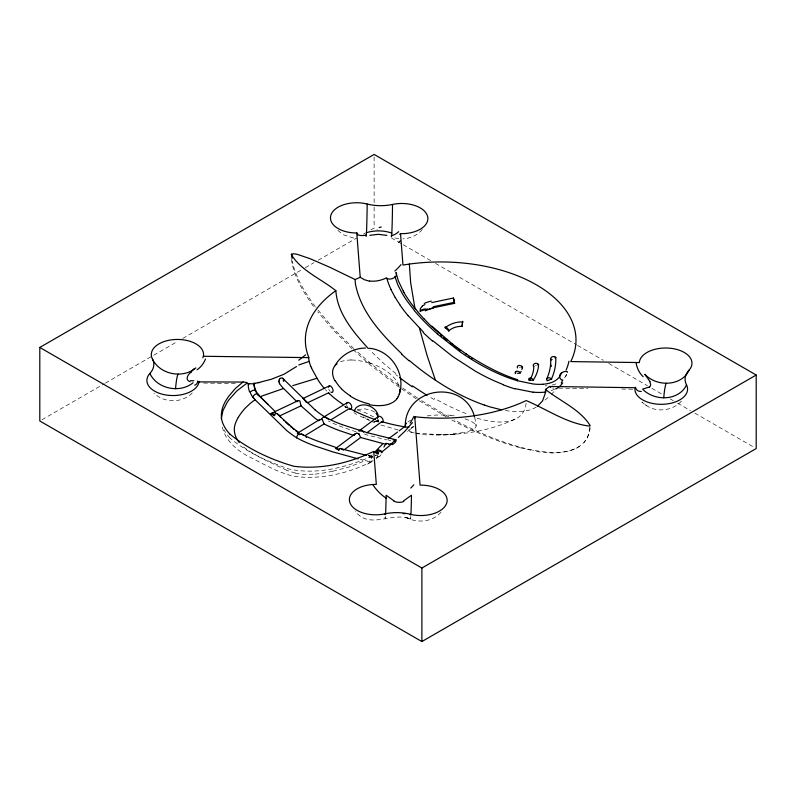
<?xml version="1.0" encoding="UTF-8"?>
<svg xmlns="http://www.w3.org/2000/svg" width="796" height="796" viewBox="0 0 796 796"><rect width="100%" height="100%" fill="white"/><g stroke="black" fill="none" stroke-linecap="round" stroke-linejoin="round"><path stroke-width="0.6" stroke-dasharray="3.98 2.98" d="M590.154 427.551C588.035 454.665 552.603 455.63 532.842 450.566M589.587 427.333L589.11 432.258L587.229 437.84L583.956 442.695M378.1 419.452L377.911 421.054L378.09 420.179M526.096 403.274C525.649 409.144 522.604 414.865 517.5 417.95C496.575 428.258 473.302 433.342 450.068 434.507M566.613 374.488L564.334 378.309M565.578 376.528L566.613 374.428M377.871 420.149L376.15 421.611M422.318 229.497C417.552 235.119 410.318 238.541 402.975 238.87M440.984 512.256C431.959 522.723 416.01 523.33 404.507 516.723L410.467 519.101C392.388 511.092 369.841 530.395 355.086 511.092M551.2 394.527L556.175 389.324M192.264 392.925C182.194 403.323 164.175 403.254 153.936 393.134M372.21 454.755L369.483 457.163L367.463 456.705M681.456 401.114C672.262 411.363 655.118 413.015 644.481 404.109M364.797 433.85A2.298 2.05 -34.7 0 1 364.737 434.387L387.015 439.979M544.991 400.08L549.538 396.269M579.667 446.357C566.255 454.655 549.479 452.795 534.613 450.486C506.266 444.914 479.54 433.243 454.078 419.88M409.074 430.268L414.01 426.298M375.991 455.392L375.453 455.81L376.468 455.113M379.075 456.635L378.777 456.814A11.154 8.706 33.2 0 1 376.05 457.7M536.375 407.045C527.091 412.557 515.669 412.039 505.37 410.517M552.703 359.205L552.125 359.533M41.949 419.741L104.296 383.742M105.371 383.125L152.673 355.812M153.747 355.195L177.399 341.534M182.772 338.429L304.241 268.302M305.326 267.685L313.923 262.72M318.221 260.232L356.916 237.895M363.374 234.163L365.523 232.929M370.896 229.825L374.12 227.964L377.354 229.825M222.392 427.124C225.188 440.268 236.472 449.959 247.855 456.108C262.809 463.521 277.346 472.386 293.744 476.277C320.798 480.097 349.384 473.252 373.423 460.765M367.503 464.168L372.717 461.163M472.725 429.88L472.028 430.248M554.693 389.055L554.106 389.363A68.307 39.691 60.6 0 1 552.315 390.179L550.046 390.985M372.18 456.108C346.489 467.501 316.888 475.053 288.878 468.993C272.69 462.974 255.466 456.805 242.004 445.69M515.151 419.223C501.978 424.656 487.222 421.203 474.098 417.383M536.395 365.334L535.439 365.682M411.821 427.173L413.631 426.547M357.404 409.552L364.906 408.836L371.812 410.656A18.467 10.666 0 0 1 375.294 412.676M332.847 471.212L349.345 466.914L361.842 461.998A51.442 29.701 0 0 0 364.697 460.456L364.319 460.367M552.125 385.035L556.553 383.762A57.083 32.686 59.6 0 0 558.304 382.995M373.125 460.755A11.074 9.084 38.7 0 1 371.244 461.153L369.284 461.202M553.797 388.08L552.643 388.08M313.146 474.227L302.978 474.277A29.163 16.835 0 0 1 295.396 473.063M520.385 367.404L519.42 367.473M350.29 359.961L351.603 359.951M440.685 434.785L415.661 433.104M558.712 388.159L587.846 388.518M203.567 383.065L237.636 383.563M621.706 389.055L633.775 389.264M373.085 457.8L372.319 457.71M373.593 421.293L379.513 422.049M378.568 421.93L375.543 421.532A8.696 1.851 22.1 0 1 373.991 421.213M414.477 432.964L407.084 431.73M372.09 457.67L369.682 457.202M368.568 455.74L372.618 456.357M367.503 461.023L365.006 460.526M370.558 456.198L368.389 455.77M398.786 238.78L392.955 237.437M353.703 238.064L343.116 234.681L336.26 229.079M368.886 455.879L372.269 456.466L367.951 455.64M357.215 409.97L365.135 412.587L373.573 416.885M451.8 419.99C473.64 431.492 496.415 441.472 520.325 447.82L521.29 448.019M520.325 447.82L533.738 450.765M362.429 459.919L360.16 459.362M398.139 429.949L379.911 424.765M295.396 473.063L290.162 471.511A65.899 38.049 0 0 1 286.64 470.197M356.19 431.82L342.807 427.273A140.494 81.112 0 0 1 338.499 425.601L334.111 423.731A104.694 60.446 0 0 1 328.688 421.164A2.557 2.358 -14.8 0 0 328.738 420.815M369.085 419.621L367.274 418.885M371.135 421.273L376.617 423.462M286.63 470.197C267.028 460.914 246.521 452.128 229.905 437.969M366.041 418.348L364.837 417.791M370.04 420.835L357.832 414.945M409.343 430.248L408.637 429.88M378.389 421.88L376.07 420.348M448.924 417.014L418.467 398.736M446.646 417.124L417.194 399.473M434.258 399.602L428.348 396.159M391.343 237.904L402.099 244.113M403.184 244.74L431.163 260.899M435.472 263.376L576.463 344.777M577.538 345.404L603.368 360.319M608.751 363.424L647.496 385.791M651.805 388.279L662.561 394.488M670.093 398.846L673.326 400.706M677.635 403.194L690.55 410.646M694.848 413.134L755.125 447.929M353.912 412.696L356.777 414.427M417.492 398.1L399.682 385.97M416.218 398.836L400.448 388.13M399.463 387.443L370.21 364.936L352.847 349.524M398.687 385.234L372.239 364.837L354.708 349.434M344.449 406.448L346.32 407.841L344.469 406.457M347.364 407.96L345.175 406.01M644.312 403.96L641.894 402.06L646.581 405.761M346.34 407.134L347.524 408.069M395.841 373.623L383.891 363.603L369.832 350.16M353.822 348.618L335.305 330.4L315.942 307.654M351.981 348.698L333.693 330.479L317.753 311.843M326.649 391.085L325.365 389.612M315.256 306.669C305.147 292.868 295.615 277.904 292.261 260.879M313.425 306.331C303.535 292.222 293.734 276.879 291.465 259.426M474.794 417.353L476.117 425.88M374.12 156.882L374.12 205.905M374.12 207.129L374.12 227.964M385.453 516.415A25.77 0.587 -89.1 0 1 384.956 516.315M410.835 516.365A25.77 0.587 -89.1 0 1 410.308 516.415M407.89 421.96A35.422 10.676 -0.8 0 1 410.855 420.208M427.134 415.92A35.422 10.676 -0.8 0 1 450.944 415.283M426.517 434.895A35.412 9.89 -2.5 0 1 416.248 433.402M411.95 432.198A35.412 9.89 -2.5 0 1 408.089 430.447M454.138 434.377A35.452 8.338 -0.2 0 1 427.084 434.467M463.531 432.437A35.432 8.487 0.3 0 1 453.242 433.83M471.511 430.158A35.382 9.472 1.5 0 1 464.108 432.407M475.928 424.636A35.332 9.98 2.9 0 1 472.635 429.87M465.033 418.895A35.402 10.04 2.8 0 1 475.451 424.746M450.755 415.482A35.452 11.224 0.1 0 1 454.277 415.88M340.449 361.822A35.412 18.547 23.6 0 1 350.33 360.021M369.274 362.886A35.422 19.611 20 0 1 399.363 387.145M365.473 361.961A35.332 17.9 21.9 0 1 369.235 363.095M351.643 360.011A35.332 17.761 21.8 0 1 365.473 362.061M377.782 421.422A8.637 1.841 22 0 1 376.299 421.631M377.394 419.88A12.955 2.756 21.9 0 1 377.941 421.492M364.289 417.512A17.99 3.701 22.1 0 1 363.165 416.955M413.9 426.706A9.254 4.915 20.5 0 1 411.303 427.611M379.025 421.402A3.542 2.288 53.2 0 1 377.961 419.94M348.21 407.841A3.542 2.109 58.6 0 1 346.678 405.114M329.773 390.975A3.542 1.831 64.7 0 1 328.808 389.055M375.583 455.72A3.542 2.08 58.7 0 1 375.911 455.571A3.552 2.07 58.3 0 1 376.11 455.531M377.195 455.72A3.552 2.07 58.3 0 1 378.478 456.655M370.578 456.476A15.054 12.258 38.8 0 0 372.18 456.635A3.542 1.433 -89.4 0 0 371.244 461.143M380.976 454.775A11.403 8.806 31.1 0 1 379.195 456.755M377.752 455.65A11.114 8.796 31.5 0 1 376.21 459.073M369.324 461.461A17.353 14.726 43.2 0 1 367.503 461.302M332.788 471.123A91.052 52.566 0 0 1 313.176 474.336M390.826 440.666A19.303 17.064 51.4 0 1 388.766 440.357M229.905 437.969A70.963 40.974 0 0 1 224.094 429.92M546.961 385.732A122.733 70.317 59.4 0 1 545.18 385.801M397.642 376.09A249.407 137.917 57.8 0 1 395.702 374.568M466.118 413.602A257.108 139.947 57.3 0 1 434.188 398.169M456.257 434.168L435.79 434.755L456.257 434.168"/><path stroke-width="1.19" d="M378.05 453.839L377.961 452.665M221.298 418.766L222.89 410.756L226.86 402.925A128.226 74.028 0 0 1 229.338 399.323L236.83 390.945L246.471 383.543M336.927 447.76L317.524 441.074A118.504 68.426 0 0 1 301.604 434.079L300.997 433.989A2.478 2.09 44.4 0 0 300.49 433.979M405.254 425.88C405.293 386.846 463.959 378.767 474.396 416.308M462.128 326.37L462.635 321.395L462.128 326.37A16.338 13.313 -8.5 0 0 448.755 330.818M399.274 394.129C406.219 373.623 390.727 350.18 369.314 348.26M337.016 447.889A1.821 0.557 -21.6 0 0 337.056 447.68L337.046 447.551M297.356 401.592L298.182 400.607L299.585 400.746A2.766 1.881 -64.6 0 1 299.953 401.204L300.739 404.856M567.409 372.19L567.508 371.802A5.333 4.895 -0.5 0 0 561.678 372.976M270.749 414.039A3.542 1.831 64.7 0 1 274.501 415.621L275.237 413.91A1.711 1.363 29.3 0 1 276.083 413.393M279.137 379.971L278.978 380.916A4.617 4.468 -14.2 0 0 278.978 381.513M202.831 357.802L203.408 356.28L308.838 357.623A135.3 78.117 0 0 1 335.852 290.679C321.246 279.008 301.017 270.64 291.217 254.491L293.654 253.735L297.296 254.342L309.833 258.6L329.435 267.098L355.145 279.545L360.22 277.267L364.389 279.714L369.603 281.227M303.047 398.507L329.216 385.96M425.512 310.798L425.571 309.614A2.836 0.925 -19.8 0 0 423.154 309.326A2.836 0.925 -19.8 0 0 420.218 311.127L420.318 308.52L422.377 306.211M522.226 368.339L522.425 367.792M517.35 367.961L517.49 367.583A2.836 1.851 19.9 0 1 519.101 365.444A2.836 1.851 19.9 0 1 522.624 367.245L521.659 367.314M521.828 369.424L522.027 368.886M520.922 371.871L521.131 371.304M516.116 371.304L515.838 372.03M515.559 372.767L515.699 373.463M561.588 372.896L560.384 375.523M319.077 420.298L321.465 419.203M357.732 233.716L356.837 232.989A26.139 15.094 0 0 1 331.036 214.771A26.139 15.094 0 0 1 367.175 204.035L370.249 204.711A33.233 19.184 0 0 0 389.383 205.03L392.527 204.443A26.139 15.094 0 0 1 427.542 216.204A26.139 15.094 0 0 1 400.527 233.646L402.965 265.048L409.343 264.073A135.3 78.117 0 0 1 570.752 361.583L639.327 362.568A26.328 15.204 0 0 1 672.451 348.519A26.328 15.204 0 0 1 688.968 370.249L688.44 371.394M688.222 371.105A33.641 19.422 0 0 0 686.053 383.901L686.5 384.826L685.495 386.826A25.77 20.935 9.6 0 1 642.591 389.164L649.078 387.055M562.752 380.08L561.24 383.055M354.27 434.775L355.444 433.651A4.199 3.492 17.9 0 1 355.822 433.561M688.112 372.011L687.973 372.259A25.77 20.935 9.6 0 1 644.77 374.279L650.004 381.533M238.243 417.472L237.825 418.189A79.043 45.631 0 0 0 235.327 423.661C232.929 430.099 234.979 437.362 239.208 442.536M335.206 365.175C341.454 354.698 353.334 348.16 365.473 348.051M559.887 376.319C556.165 381.831 549.23 383.821 542.912 384.239M198.721 381.901L242.939 382.06L235.228 388.627L229.069 395.831A128.504 74.187 0 0 0 226.86 399.065C221.845 406.428 219.238 416.278 223.417 424.656A70.963 40.974 0 0 0 229.905 434.109M199.08 381.493L199.1 381.463A26.139 15.094 0 0 1 165.956 394.985A26.139 15.094 0 0 1 149.917 373.423L151.31 371.692A33.233 19.184 0 0 0 153.19 360.697L152.384 358.847A26.139 15.094 0 0 1 175.17 339.504A26.139 15.094 0 0 1 203.408 356.28M270.799 413.98L273.307 412.467M358.897 431.074L360.031 430.626M688.242 371.105L688.968 370.249M376.777 450.058L383.015 443.581L360.618 437.501L344.459 449.591L340.449 448.556A4.298 3.711 70.2 0 0 339.932 448.516A1.881 1.522 46.8 0 0 338.867 449.322M376.349 450.516L374.498 452.476M336.768 447.999L335.992 448.476A3.542 2.288 53.2 0 1 338.837 450.068L338.857 449.65A2.647 1.861 46.3 0 1 338.827 449.302M390.03 445.213L394.09 441.253M389.433 445.81L382.418 451.551A39.7 21.233 72.9 0 1 382 451.76M394.667 441.123L396 439.949M191.498 371.802C188.145 373.911 184.383 379.831 189.965 381.712M398.348 437.412L404.935 431.213L412.467 422.577M355.344 408.557C362.13 401.025 375.264 406 378.1 414.945M408.845 427.253A12.428 5.861 15.6 0 1 407.91 427.183L404.408 426.795L399.124 430.895M400.468 233.696L399.652 234.313M275.187 411.492L274.461 412.02M388.12 439.064L397.502 432.069M686.5 384.826A26.328 15.204 0 0 1 663.784 404.249A26.328 15.204 0 0 1 635.019 387.712L549.509 386.478L545.509 389.453A32.198 19.034 58.8 0 1 545.23 393.403L542.593 400.846L537.529 406.278M336.957 447.511L355.444 433.651M359.265 430.745L378.329 416.477M360.498 430.885L361.573 430.079M366.896 432.795L381.801 421.651A130.295 75.232 0 0 0 404.408 426.795M324.29 416.716L347.335 402.627M298.789 364.966L309.166 361.404L310.569 366.07M296.52 366.548L283.973 374.259L271.535 379.175M376.001 453.849L377.762 452.655M551.399 379.125A102.684 66.774 -5 0 0 555.777 357.324L554.961 357.852M305.385 435.412L324.101 423.96A111.838 64.566 0 0 0 330.599 427.034L333.982 428.477A145.041 83.739 0 0 0 339.156 430.497L353.912 435.492M331.315 419.562L349.633 408.358A130.295 75.232 0 0 0 375.483 419.671M320.032 419.343L298.808 432.367A112.107 64.725 0 0 1 293.306 428.427L276.65 413.452M391.841 443.462L388.528 444.437M39.8 347.444L374.12 154.434L756.2 375.025L756.2 448.556L421.88 641.566L39.8 420.975L39.8 347.444L421.88 568.036L756.2 375.025M324.34 416.686L325.365 417.034M297.953 433.114L297.435 433.352A3.542 2.109 58.6 0 1 299.744 434.616A1.622 1.264 30.7 0 1 300.032 434.228M335.882 448.536L338.837 450.068M258.521 395.005L260.282 396.836L261.028 396.468A53.113 30.666 0 0 1 262.212 395.901L283.615 388.498M259.367 395.881L275.157 411.512L298.182 400.607M307.644 402.706L328.539 392.846A130.295 75.232 0 0 0 343.534 404.676M274.222 412.129L273.565 412.378M403.522 500.943L411.492 495.182A25.77 0.587 -89.1 0 1 410.925 514.743M303.186 398.249L306.331 402.378M254.67 383.722L254.063 384.319M355.782 433.492L356.071 433.392A4.169 3.801 46.2 0 1 356.618 433.322M537.668 364.857L538.613 364.498A2.836 2.129 0.3 0 0 534.822 363.543A2.836 2.129 0.3 0 0 533.519 366.359L533.847 366.25M349.922 409.343L349.633 408.358M292.759 385.642L317.027 378.249A130.295 75.232 0 0 0 324.44 388.528M270.749 379.413L260.033 382.17M425.571 309.614L420.218 311.127M433.253 306.739L454.377 302.311L454.625 303.336L433.75 307.664L425.84 310.52A4.676 4.288 8.6 0 0 425.591 310.719M431.76 302.589L453.461 298.002L454.625 303.336M258.929 382.398L257.994 382.587M229.905 434.109C248.302 449.302 271.108 459.68 293.933 466.287C321.067 469.73 349.305 463.192 373.752 451.362L376.319 484.416A26.328 15.204 0 0 0 349.752 502.137A26.328 15.204 0 0 0 384.906 513.868L386.468 513.549A33.641 19.422 0 0 1 408.736 513.898L410.258 514.276A26.328 15.204 0 0 0 446.655 503.241A26.328 15.204 0 0 0 420.059 485.142L414.756 416.875M369.851 235.327L378.349 234.313L386.896 235.417M546.076 391.911L543.399 392.269A125.877 73.033 60.3 0 1 533.121 392.149M255.695 389.99L252.829 390.368L250.093 392.01A11.343 4.866 74.2 0 0 252.81 397.214L253.337 397.9M517.579 373.344L520.455 373.125A2.836 1.94 20.8 0 0 516.962 371.264A2.836 1.94 20.8 0 0 515.291 373.483M254.033 383.831L249.347 383.722M249.198 383.722L248.591 383.781L248.621 384.727M395.97 439.81L367.255 432.686L341.812 424.557M533.151 392.239L514.992 388.617M340.738 448.566L343.205 449.81A2.398 1.831 -21.1 0 1 343.345 450.188M386.07 444.258L383.652 443.74M301.565 434.039L303.973 435.581M501.44 409.811L489.5 406.766A228.392 137.509 62 0 1 484.545 405.074M366.369 455.322L344.389 449.601M358.14 458.864L332.778 451.879L314.758 445.899A121.838 70.347 0 0 1 296.659 437.81M253.994 383.284L254.72 383.582M270.899 414.079L271.934 414.418A39.203 20.258 64.7 0 1 274.033 415.393L274.501 415.621M517.569 380.767L533.111 383.97A122.484 70.715 60 0 0 542.922 384.269M517.788 379.752C499.231 373.891 482.127 364.319 465.869 353.782L466.665 354.349L452.576 344.2L453.302 344.718L431.75 326.131M484.555 405.164C456.805 395.383 431.571 379.344 409.194 360.399M277.187 413.582L279.287 415.204A2.806 2.169 14.6 0 1 279.535 415.98M503.281 384.627L493.848 380.657A255.635 148.016 60.1 0 1 475.431 371.205L452.755 356.588L432.576 340.549M362.469 431.342L363.414 431.83M393.891 500.784L386.13 495.241A25.761 0.587 -89.1 0 1 385.553 514.644M297.396 433.362L298.619 433.999M299.744 434.616L298.649 434.019A3.542 2.07 -59.4 0 0 296.639 437.73M325.604 417.174L328.211 419.104M427.044 395.383L412.378 385.881M350.29 396.149L351.603 396.955A35.332 20.746 23.4 0 0 369.235 403.88M550.713 387.353L549.509 386.478M471.501 358.309L472.137 358.717M468.953 356.638L469.59 357.056M545.509 389.453C560.125 401.124 580.344 409.492 590.154 425.641L589.717 426.109C567.1 423.651 546.961 409.313 526.226 400.587A135.3 78.117 0 0 1 414.905 416.746M297.276 431.88L295.873 430.845M458.635 349.424L460.317 350.668M454.426 346.28L456.954 348.19M450.247 343.016L451.919 344.33M294.062 429.442L292.739 428.377M315.087 409.91L282.421 378.07A2.975 2.726 80.1 0 0 280.122 378.478M443.611 337.534L446.914 340.31M290.739 426.696L291.306 427.183M437.412 334.012L460.297 351.961A246.471 142.295 60 0 0 498.197 373.603A217.209 125.4 60 0 0 517.579 380.786M440.337 334.688L441.969 336.111M289.067 425.223L287.973 424.238M356.777 232.929L360.22 277.267M287.426 423.741L286.361 422.746M401.791 353.832C381.762 334.429 360.747 312.171 355.414 283.814A32.198 18.149 61.2 0 1 355.145 279.545M329.156 393.741L328.539 392.846M285.306 421.741L285.834 422.248M376.04 413.293L378.438 416.805M431.86 326.828L429.631 324.629M423.412 332.091L408.079 315.564M283.754 420.228L284.272 420.736M268.133 404.627L260.282 396.836M283.137 388.02L296.938 401.721M429.193 324.181L424.208 318.987M280.908 417.393L279.525 415.98L301.007 405.841L314.639 417.91A114.922 66.347 0 0 0 318.519 420.676M282.56 387.443L280.132 384.518A9.472 6.647 86 0 1 279.595 383.762M254.322 399.025L286.669 430.487A121.957 70.416 0 0 0 296.54 437.7M368.309 348.588C353.593 332.24 337.405 313.634 335.852 290.679M417.731 311.654L415.82 309.336M414.457 310.589L407.393 301.395A66.575 38.437 60 0 1 402.159 293.316L397.891 285.028L394.965 276.58M415.711 309.196L414.109 307.176M359.125 434.248L360.618 437.501M381.801 421.651L382.06 422.258M354.409 411.035L354.31 410.049A8.955 1.861 21.8 0 1 355.135 409.781A8.278 1.721 21.7 0 1 355.414 409.761M395.164 297.445L390.866 289.396M403.96 292.321L403.204 290.998M317.027 378.249L311.345 367.812M403.144 290.888L398.398 280.938L395.91 272.54A5.443 3.254 -32.4 0 1 395.493 276.71M279.665 383.692L279.326 382.916M300.958 405.691L301.007 405.841A2.318 0.667 86 0 1 300.689 404.935M435.392 380.19L427.064 355.414L419.472 328.171M324.101 423.96L322.29 419.621A2.726 2.249 -66.3 0 0 321.972 419.392A2.746 2.259 -71.2 0 0 321.594 419.243M453.451 298.042L453.79 299.694M454.377 302.311L453.849 299.963M425.223 309.156L425.243 309.893A6.776 5.99 0.8 0 1 427.492 308.908M414.925 308.221L410.666 282.729L409.343 264.073M291.654 254.024L292.052 258.591M384.916 514.634L384.906 513.967M410.268 514.952L410.258 514.276M421.88 568.036L421.88 641.566M663.745 397.801A35.452 4.05 -89.6 0 1 666.212 383.224M643.158 376.697A23.124 19.592 89.4 0 1 636.153 363.354M649.606 381.503A10.716 5.652 29.6 0 1 649.337 387.244M641.278 391.453A23.104 10.229 -49.4 0 1 635.516 387.274M175.548 388.657A35.452 4.05 -89.6 0 1 178.015 374.08M195.846 367.871A25.741 20.915 9.6 0 1 153.658 361.255A25.572 20.786 9.6 0 1 152.384 358.847M193.1 382.687A25.711 20.895 9.6 0 1 190.682 384.498A25.761 20.935 9.6 0 1 151.16 375.821A25.572 20.786 9.6 0 1 149.917 373.423M193.766 380.697A36.576 21.562 -54.8 0 1 190.403 380.717M197.746 381.005A24.248 9.303 53.5 0 1 194.702 385.145M190.592 372.379A42.984 4.318 -43.8 0 1 193.945 368.876M205.487 359.026A23.83 22.089 87.9 0 1 197.02 369.851M403.114 513.51A35.452 30.119 3 0 1 404.716 513.758M413.801 484.804A23.124 2.607 -47.3 0 1 410.786 488.077M403.811 501.45A10.716 9.283 2.8 0 1 393.712 501.062M386.229 498.236A23.104 10.786 47.2 0 1 372.836 484.674M366.459 232.681A35.452 30.119 3 0 1 391.811 233.079M367.175 204.035A25.572 0.577 -89.1 0 1 366.23 235.765M392.527 204.443A25.572 0.577 -89.1 0 1 391.513 236.581M391.393 236.611A25.572 0.577 -89.1 0 1 391.324 235.994M366.011 236.283A25.711 0.587 -89.1 0 1 365.971 235.895M381.224 227.039A36.576 4.01 -15 0 1 379.185 227.507M365.961 235.009A24.248 16.975 -72.4 0 1 357.394 234.651M400.139 240.929A42.984 12.199 27.8 0 1 398.537 242.382M398.687 231.726A23.83 15.811 -74.5 0 1 391.334 235.755M432.447 341.026A182.423 106.186 60.3 0 1 423.243 332.569M515.042 388.866A217.915 126.335 60.2 0 1 503.321 384.896M562.583 380.389A5.343 4.557 -11.6 0 1 561.498 372.807M562.752 382.906A31.74 10.447 -73.5 0 1 555.707 388.756M414.079 307.216A76.336 43.551 59.6 0 1 403.841 292.401M400.965 264.63A24.517 11.124 -43.1 0 1 394.836 271.068M405.492 424.746A35.422 10.676 -0.8 0 1 406.557 423.144M405.472 426.945A35.332 10.01 -3.1 0 1 405.413 424.865M337.016 363.762A35.412 18.547 23.6 0 0 335.046 365.623A35.452 18.915 25.9 0 0 334.887 380.816M341.514 388.796A35.432 19.213 25.7 0 1 335.405 380.846M350.509 395.96A35.382 19.97 24.1 0 1 341.723 389.105M397.124 398.567A35.402 20.676 23.3 0 1 369.344 404.666M398.219 396.756A35.452 19.641 20.3 0 1 397.015 398.517M399.761 389.264A35.422 19.611 20 0 1 398.1 396.707M414.756 418.596A29.691 13.781 -68.3 0 1 414.706 416.925M309.107 361.424A31.701 23.741 -36.7 0 1 308.749 357.643M311.674 367.921A11.373 2.478 61.5 0 1 310.938 366.319M413.96 416.318A41.064 25.731 -69.9 0 1 410.139 423.074M377.513 418.417A3.542 2.288 53.2 0 1 381.274 417.114A3.542 2.288 53.2 0 1 382.299 422.338M346.588 404.01A3.542 2.109 58.6 0 1 349.066 402.726A3.542 2.109 58.6 0 1 351.703 406.607A3.542 2.109 58.6 0 1 349.862 408.836M328.569 387.294A3.542 1.831 64.7 0 1 330.937 386.339A3.542 1.831 64.7 0 1 333.046 390.796A3.542 1.831 64.7 0 1 330.808 392.02M377.264 452.576A3.542 2.139 8 0 1 377.782 452.108M379.543 451.571A3.542 2.139 8 0 1 381.98 451.909A11.403 8.806 31.1 0 1 381.772 452.815M258.849 394.746A3.542 2.239 -39.2 0 1 258.949 395.314M252.869 397.045A3.542 2.239 -39.2 0 1 258.004 393.881M257.387 393.781A9.393 3.93 73.3 0 1 255.038 389.751M258.491 395.532A27.741 12.308 75.2 0 1 257.317 394.299M254.959 389.732A8.836 3.522 72.8 0 1 254.004 384.259M249.556 391.781A11.273 4.816 71.2 0 1 248.193 384.299M254.352 398.786A22.756 10.139 75.5 0 1 253.367 397.652M255.098 399.821A68.476 39.541 0 0 0 250.262 403.413L245.536 407.831A108.067 62.387 0 0 0 238.253 417.472M259.357 396.06A22.358 9.263 73.2 0 1 259.108 395.791M258.79 395.443A12.955 5.343 73.3 0 1 255.536 390.239M255.297 389.264A10.627 4.318 72.2 0 1 253.944 383.244M257.765 382.816A46.009 13.86 -22.4 0 1 253.745 383.503M377.961 453.82A19.432 15.134 29.6 0 1 377.951 454.108M378.1 452.665A3.174 1.164 38.4 0 1 376.886 450.616A3.174 1.164 38.4 0 1 378.309 450.307M298.798 432.536A2.597 0.617 -22.9 0 1 298.709 432.725M306.589 437.402A105.649 60.993 0 0 1 305.972 437.103M275.137 411.771A4.219 0.786 -86.1 0 1 275.316 413.363M276.113 413.482A2.109 1.751 31.7 0 1 276.58 413.502M315.116 409.9A117.072 67.59 0 0 0 324.519 416.805A116.883 67.491 0 0 0 341.852 424.517M321.524 419.223A3.552 2.07 -59.4 0 1 325.076 416.875M282.381 378.339A3.682 2.736 52.4 0 1 283.794 379.364M363.493 431.75A4.03 3.303 10.5 0 1 363.782 431.949M359.722 430.407A3.065 1.194 21.8 0 1 362.757 431.024M354.19 435.173A2.308 1.492 -17.1 0 1 354.3 434.775M356.598 433.243A3.035 2.836 80.1 0 1 358.817 433.929M358.867 433.85A3.323 2.895 81.4 0 1 359.185 434.188M319.017 420.676A2.687 1.751 -3.1 0 1 319.106 420.308M279.207 379.99A3.214 3.005 75.5 0 1 279.993 378.657M279.237 382.956A5.851 5.542 -43.6 0 1 278.839 381.533M283.187 380.398A6.04 1.124 56.5 0 1 283.814 381.364M388.259 443.621A13.025 8.836 33.8 0 1 385.97 443.292M396.08 441.014A4.696 2.338 -45 0 1 391.95 444.735M395.015 440.158A4.796 0.766 -12.3 0 1 394.587 440.317M393.851 439.86A6.796 1.711 -5.2 0 1 393.174 440.019M550.713 358.757A97.58 63.302 -4.8 0 1 546.514 379.413M551.26 360.031A2.836 2.159 -3.2 0 1 551.847 357.016A2.836 2.159 -3.2 0 1 555.787 357.324M551.27 365.225A98.037 63.571 -4.1 0 1 551.17 366.528M538.554 364.508A50.954 32.954 -16.7 0 1 533.28 380.09M533.738 366.329A45.462 29.83 -14.3 0 1 529.579 380.349M445.262 327.753A21.731 17.233 -11.3 0 1 462.784 321.902M427.88 309.564A38.387 31.472 -3.8 0 1 433.601 307.863M422.238 306.022A16.915 15.641 8.7 0 1 424.895 304.599M424.248 303.415A40.755 36.327 1.2 0 1 431.303 301.097M409.094 360.807A212.602 127.161 62.1 0 1 401.672 354.23M395.413 276.68A5.353 3.124 -16.8 0 1 386.866 278.401M386.637 277.824A31.203 23.591 -43.5 0 1 369.682 281.018M390.995 289.356A40.944 23.492 60.5 0 1 386.876 278.461M377.841 451.999A26.029 14.587 -74 0 1 373.593 451.929M382.13 451.581A4.627 1.751 34.8 0 0 378.13 449.989L378.09 451.024A16.746 13.034 29.4 0 1 378.08 451.272M383.921 447.063A46.646 8.497 -32.9 0 1 386.179 443.661M437.442 333.882A147.817 85.341 60 0 1 414.398 310.689M399.791 304.53A73.023 42.506 60.3 0 1 395.214 297.415M408.04 315.624A97.281 56.894 60.3 0 1 399.672 304.649M247.118 382.458A26.646 13.234 -45.1 0 1 243.168 381.772M248.74 383.533A26.895 12.049 -36.2 0 1 246.601 383.393M568.971 361.235A24.736 12.338 -77.3 0 1 566.115 370.11M305.584 354.857A64.158 23.174 -39.1 0 1 298.769 360.19M259.735 382.518A60.476 18.567 -22.7 0 1 258.62 382.747M439.352 333.405A174.682 99.739 59.6 0 1 431.969 326.509M424.168 319.057A123.42 70.546 59.7 0 1 417.691 311.724M412.328 386.806A249.407 137.917 57.8 0 1 399.592 377.593M551.628 379.155L547.19 380.737A2.836 2.04 24.1 0 1 547.857 377.931A2.836 2.04 24.1 0 1 551.628 379.155M533.509 380.13L528.922 380.239A2.836 1.741 33.1 0 1 530.086 378.08A2.836 1.741 33.1 0 1 533.509 380.13M448.884 330.917L444.944 327.504A2.836 0.985 50.1 0 1 446.845 327.733A2.836 0.985 50.1 0 1 448.884 330.917"/></g></svg>
